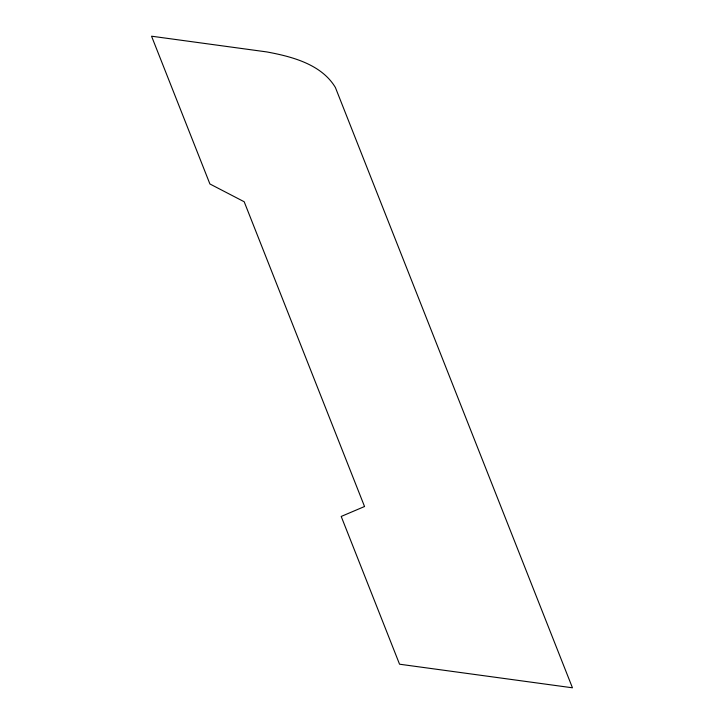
<?xml version="1.0" encoding="UTF-8"?>
<svg xmlns="http://www.w3.org/2000/svg" width="724" height="724" viewBox="0 0 724 724"><rect width="100%" height="100%" fill="white"/><g stroke="black" fill="none" stroke-linecap="round" stroke-linejoin="round"><path stroke-width="1.09" d="M364.543 506.519L341.203 516.447L399.548 664.207L572.449 687.8L335.393 87.495C321.456 64.201 291.853 56.572 266.812 51.929L151.551 36.2L209.906 183.968L244.187 201.752L364.543 506.519"/></g></svg>
